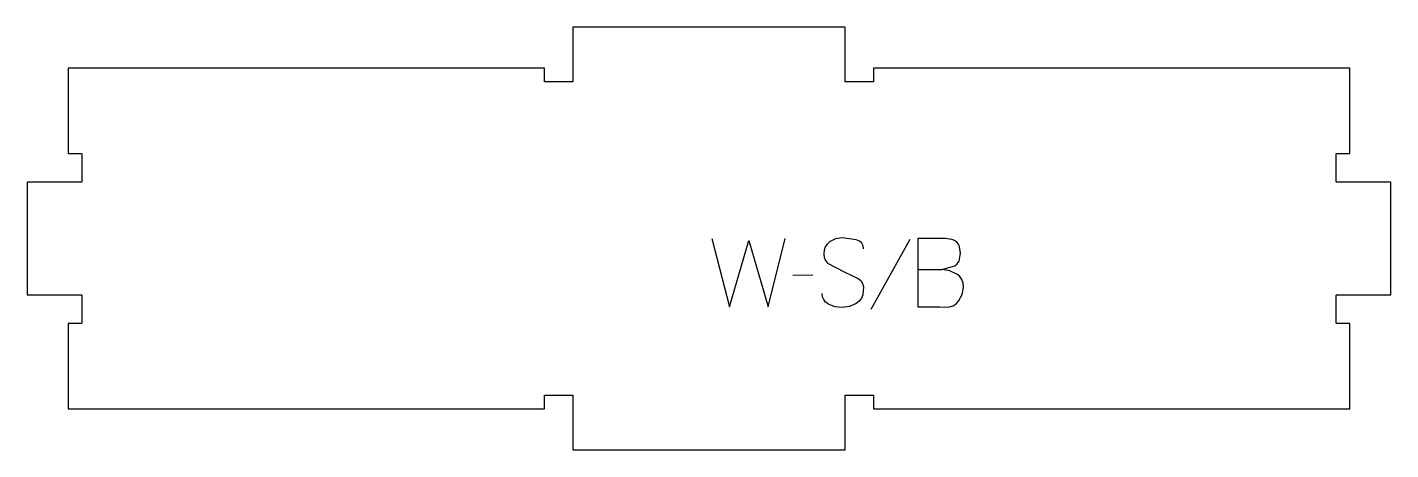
# Model space of a CAD drawing. Header units: millimetres. Extents: x -299 to 299, y -93 to 93.
import ezdxf

# ---------------------------------------------------------------- set-up
doc = ezdxf.new("R2010")
doc.units = ezdxf.units.MM
doc.layers.add('1_ANYTOOL_1MMDEEP_LABELS_S', color=2, linetype='Continuous', true_color=0xffff00)
doc.layers.add('4_ANYTOOL_CUTTHROUGH_OUTSI', color=5, linetype='Continuous', true_color=0x0000ff)

msp = doc.modelspace()

# ---------------------------------------------------------------- linework, layer by layer
at = {"layer": '1_ANYTOOL_1MMDEEP_LABELS_S'}
for p, q in [((88.2, -0.47), (71.01, -31.24)), ((45.64, -16.11), (36.86, -16.2))]:
    msp.add_line(p, q, dxfattribs=at)
for points in [[(1.29, 0), (9, -30), (17.44, -0.9), (25.93, -30), (33.43, 0)], [(67.89, -4.59), (67.68, -3.2), (67.06, -2.07), (66.03, -1.2), (64.59, -0.6), (58.5, 0.34), (55.53, -0.12), (52.89, -1.5), (51.8, -2.5), (51.02, -3.7), (50.56, -5.09), (50.4, -6.69), (50.58, -8.3), (51.11, -9.69), (51.99, -10.83), (59.4, -14.57), (65.44, -17.49), (66.61, -18.47), (67.39, -19.7), (67.81, -21.19), (67.53, -24.67), (66.9, -26.19), (65.95, -27.46), (64.67, -28.5), (61.68, -29.86), (58.46, -30.34), (55.3, -29.98), (52.41, -28.8), (51.21, -27.91), (50.36, -26.84), (49.84, -25.58), (49.67, -24.13)], [(91.63, -13.67), (102.17, -13.54), (107.87, -12), (108.98, -11.14), (109.77, -9.93), (110.4, -6.47), (109.98, -3.64), (109.46, -2.53), (108.73, -1.62), (107.79, -0.91), (106.64, -0.4), (103.71, 0), (91.63, 0)], [(91.63, 0), (91.63, -30), (101.31, -30), (103.84, -30.09), (105.58, -29.97), (107.12, -29.51), (108.46, -28.69), (109.59, -27.51), (111.16, -24.63), (111.69, -21.47), (111.5, -19.58), (110.96, -17.98), (110.05, -16.67), (108.77, -15.64), (105.66, -14.22), (102.17, -13.54)]]:
    msp.add_lwpolyline(points, dxfattribs=at)
at = {"layer": '4_ANYTOOL_CUTTHROUGH_OUTSI'}
msp.add_lwpolyline([(-72.25, 74.75), (-281.25, 74.75), (-281.25, 37.25), (-275.5, 37.25, -0.414214), (-275.25, 37), (-275.25, 25, -0.414214), (-275.5, 24.75), (-299.25, 24.75), (-299.25, -24.75), (-275.5, -24.75, -0.414214), (-275.25, -25), (-275.25, -37, -0.414214), (-275.5, -37.25), (-281.25, -37.25), (-281.25, -74.75), (-72.25, -74.75), (-72.25, -69, -0.414214), (-72, -68.75), (-60, -68.75, -0.414214), (-59.75, -69), (-59.75, -92.75), (59.75, -92.75), (59.75, -69, -0.414214), (60, -68.75), (72, -68.75, -0.414214), (72.25, -69), (72.25, -74.75), (281.25, -74.75), (281.25, -37.25), (275.5, -37.25, -0.414214), (275.25, -37), (275.25, -25, -0.414214), (275.5, -24.75), (299.25, -24.75), (299.25, 24.75), (275.5, 24.75, -0.414214), (275.25, 25), (275.25, 37, -0.414214), (275.5, 37.25), (281.25, 37.25), (281.25, 74.75), (72.25, 74.75), (72.25, 69, -0.414214), (72, 68.75), (60, 68.75, -0.414214), (59.75, 69), (59.75, 92.75), (-59.75, 92.75), (-59.75, 69, -0.414214), (-60, 68.75), (-72, 68.75, -0.414214), (-72.25, 69)], format="xyb", close=True, dxfattribs=at)

doc.saveas('drawing.dxf')
